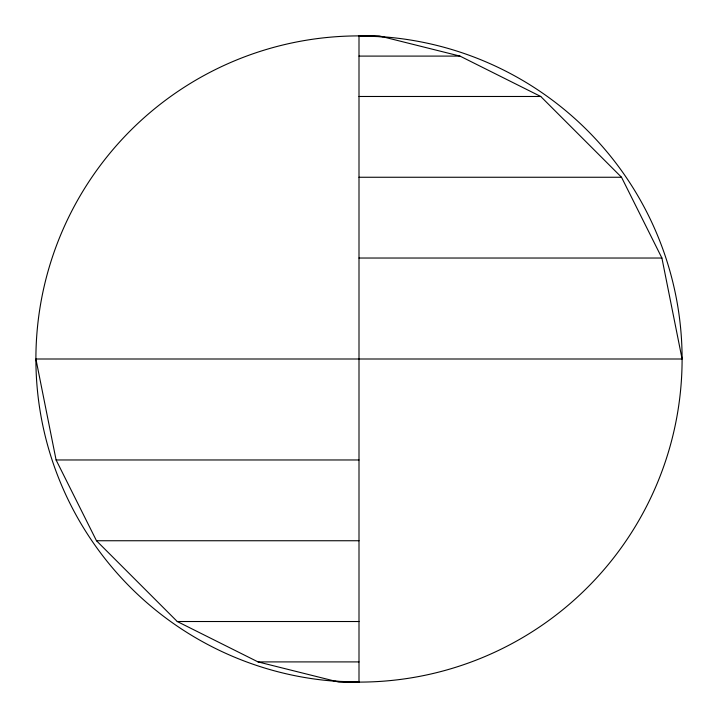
<?xml version="1.0" encoding="UTF-8"?>
<svg xmlns="http://www.w3.org/2000/svg" width="718" height="718" viewBox="0 0 718 718"><rect width="100%" height="100%" fill="white"/><g stroke="black" fill="none" stroke-linecap="round" stroke-linejoin="round"><path stroke-width="1.08" d="M359 35.9L379.194 35.9L459.969 56.094L540.744 96.481L621.519 177.256L661.906 258.031L682.1 359A323.1 323.1 0 0 1 197.45 638.814A323.1 323.1 0 0 1 197.45 79.186A323.1 323.1 0 0 1 682.1 359L35.9 359L56.094 459.969L96.481 540.744L177.256 621.519L258.031 661.906L338.806 682.1L359 682.1L359 35.9L382.667 36.771M359 56.094L459.969 56.094M359 96.481L540.744 96.481M359 177.256L621.519 177.256M359 258.031L661.906 258.031M56.094 459.969L359 459.969M96.481 540.744L359 540.744M177.256 621.519L359 621.519M258.031 661.906L359 661.906M335.333 681.229L359 682.1"/></g></svg>
